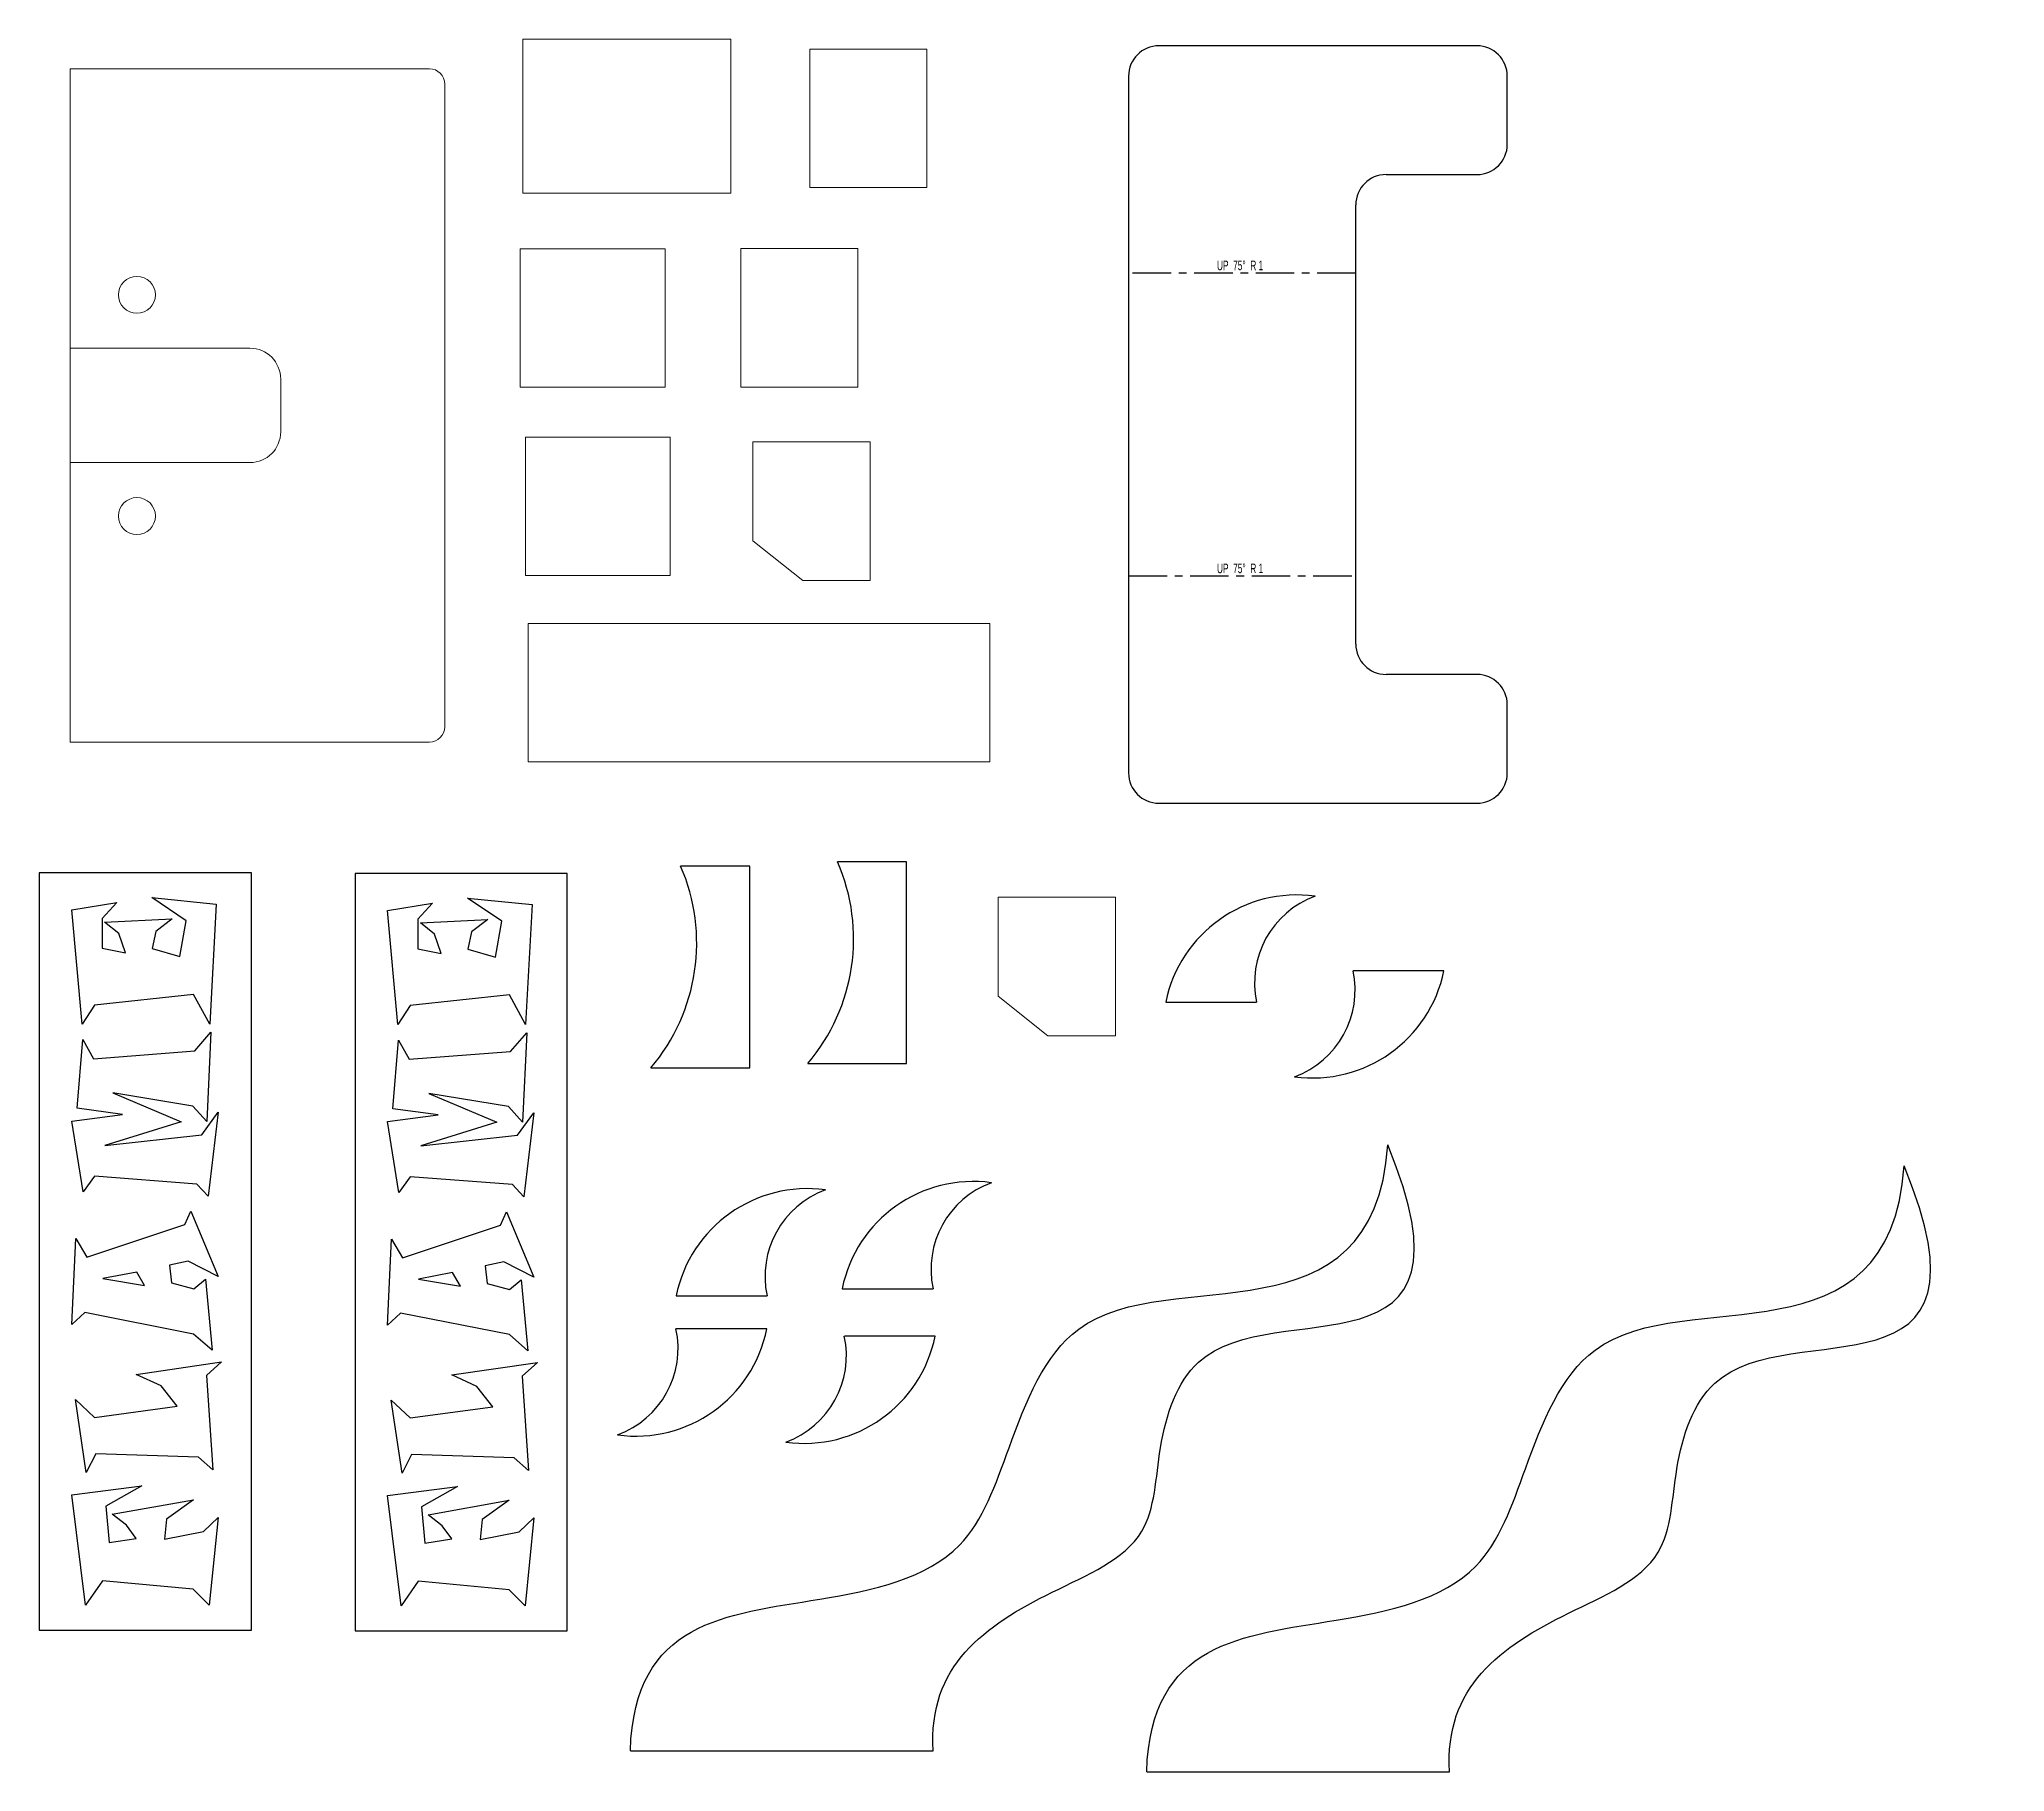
# Paper-space layout 'Shopbot 2' of a CAD drawing. Header units: millimetres. Extents: x 27 to 676, y 14 to 586.
import ezdxf

# ---------------------------------------------------------------- set-up
doc = ezdxf.new("R2010")
doc.units = ezdxf.units.MM
doc.linetypes.add('CENTERX2', pattern=[20.32, 12.7, -2.54, 2.54, -2.54])
doc.styles.add('SLDTEXTSTYLE1', font='TXT', dxfattribs={"width": 0.645833})

psp = doc.layouts.new('Shopbot 2')

# ---------------------------------------------------------------- linework, layer by layer
at = {"color": 7, "linetype": 'Continuous', "lineweight": 18}
for p, q in [((186.88, 585.8), (255.46, 585.8)), ((186.88, 585.8), (186.88, 535)), ((255.46, 585.8), (255.46, 535)), ((281.6, 582.57), (320.21, 582.57)), ((281.6, 582.57), (281.6, 536.85)), ((320.21, 582.57), (320.21, 536.85)), ((155.99, 576.08), (37.42, 576.08)), ((37.42, 576.08), (37.42, 353.83)), ((161.07, 358.91), (161.07, 571)), ((186.88, 535), (255.46, 535)), ((281.6, 536.85), (320.21, 536.85)), ((185.98, 516.66), (233.78, 516.66)), ((185.98, 516.66), (185.98, 470.94)), ((233.78, 516.66), (233.78, 470.94)), ((258.84, 516.75), (297.46, 516.75)), ((258.84, 516.75), (258.84, 471.03)), ((297.46, 516.75), (297.46, 471.03)), ((96.76, 483.83), (37.42, 483.83)), ((106.92, 456.24), (106.92, 473.67)), ((185.98, 470.94), (233.78, 470.94)), ((258.84, 471.03), (297.46, 471.03)), ((187.69, 454.49), (235.49, 454.49)), ((187.69, 454.49), (187.69, 408.77)), ((235.49, 454.49), (235.49, 408.77)), ((262.77, 452.89), (301.48, 452.89)), ((262.77, 452.89), (262.77, 420.25)), ((301.48, 452.89), (301.48, 407.17)), ((37.42, 446.08), (96.76, 446.08)), ((262.77, 420.25), (279.21, 407.17)), ((187.69, 408.77), (235.49, 408.77)), ((301.48, 407.17), (279.21, 407.17)), ((188.58, 392.98), (340.98, 392.98)), ((188.58, 392.98), (188.58, 347.26)), ((340.98, 392.98), (340.98, 347.26)), ((37.42, 353.83), (155.99, 353.83)), ((188.58, 347.26), (340.98, 347.26)), ((343.71, 302.63), (382.42, 302.63)), ((343.71, 302.63), (343.71, 269.99)), ((382.42, 302.63), (382.42, 256.91)), ((343.71, 269.99), (360.14, 256.91)), ((382.42, 256.91), (360.14, 256.91))]:
    psp.add_line(p, q, dxfattribs=at)
at = {"color": 7, "linetype": 'Continuous', "lineweight": 25}
for p, q in [((501.78, 583.65), (396.78, 583.65)), ((386.78, 573.65), (386.78, 343.65)), ((511.78, 551.15), (511.78, 573.65)), ((471.78, 541.15), (501.78, 541.15)), ((461.78, 386.15), (461.78, 531.15)), ((501.78, 376.15), (471.78, 376.15)), ((511.78, 343.65), (511.78, 366.15)), ((396.78, 333.65), (501.78, 333.65)), ((261.74, 312.88), (238.93, 312.88)), ((261.74, 246.33), (261.74, 312.88)), ((313.53, 314.28), (290.72, 314.28)), ((313.53, 247.73), (313.53, 314.28)), ((27.24, 310.67), (27.24, 60.67)), ((97.24, 310.67), (27.24, 310.67)), ((97.24, 60.67), (97.24, 310.67)), ((131.45, 310.48), (131.45, 60.48)), ((201.45, 310.48), (131.45, 310.48)), ((201.45, 60.48), (201.45, 310.48)), ((38.01, 298.47), (52.81, 300.86)), ((41.42, 260.75), (38.01, 298.47)), ((52.81, 300.86), (47.95, 295.61)), ((64.39, 302.53), (85.67, 300.36)), ((75.67, 294.88), (64.39, 302.53)), ((85.67, 300.36), (83.56, 260.75)), ((142.22, 298.29), (157.02, 300.68)), ((157.02, 300.68), (152.15, 295.43)), ((168.6, 302.34), (189.87, 300.17)), ((179.87, 294.69), (168.6, 302.34)), ((189.87, 300.17), (187.77, 260.57)), ((47.95, 295.61), (48, 285.8)), ((48.8, 294.4), (71.11, 295.47)), ((53.44, 290.61), (48.8, 294.4)), ((71.11, 295.47), (65.7, 291.36)), ((73.62, 283.07), (75.67, 294.88)), ((145.63, 260.57), (142.22, 298.29)), ((152.15, 295.43), (152.21, 285.61)), ((153.01, 294.21), (175.32, 295.28)), ((157.64, 290.43), (153.01, 294.21)), ((175.32, 295.28), (169.91, 291.17)), ((177.82, 282.89), (179.87, 294.69)), ((48, 285.8), (55.66, 284.23)), ((55.66, 284.23), (53.44, 290.61)), ((65.7, 291.36), (64.49, 285.66)), ((64.49, 285.66), (73.62, 283.07)), ((152.21, 285.61), (159.87, 284.05)), ((159.87, 284.05), (157.64, 290.43)), ((169.91, 291.17), (168.69, 285.47)), ((168.69, 285.47), (177.82, 282.89)), ((490.86, 278.37), (460.86, 278.37)), ((45.45, 267.02), (41.42, 260.75)), ((78.18, 270.56), (45.45, 267.02)), ((83.56, 260.75), (78.18, 270.56)), ((149.65, 266.84), (145.63, 260.57)), ((182.39, 270.38), (149.65, 266.84)), ((187.77, 260.57), (182.39, 270.38)), ((399.05, 267.96), (429.05, 267.96)), ((39.78, 232.94), (41.6, 255.68)), ((41.6, 255.68), (45.15, 249.31)), ((78.53, 251.93), (83.9, 258.09)), ((83.9, 258.09), (82.5, 228.59)), ((143.98, 232.75), (145.8, 255.49)), ((145.8, 255.49), (149.36, 249.13)), ((182.74, 251.75), (188.11, 257.91)), ((188.11, 257.91), (186.71, 228.41)), ((45.15, 249.31), (78.53, 251.93)), ((149.36, 249.13), (182.74, 251.75)), ((280.88, 247.73), (313.53, 247.73)), ((229.1, 246.33), (261.74, 246.33)), ((51.56, 238.06), (74.09, 228.53)), ((77.91, 233.68), (51.56, 238.06)), ((82.5, 228.59), (77.91, 233.68)), ((155.77, 237.88), (178.3, 228.34)), ((182.12, 233.49), (155.77, 237.88)), ((38.01, 228.74), (54.71, 230.95)), ((41.72, 205.37), (38.01, 228.74)), ((54.71, 230.95), (39.78, 232.94)), ((74.09, 228.53), (48.92, 220.72)), ((80.92, 224.23), (86.26, 231.67)), ((86.26, 231.67), (82.96, 203.97)), ((142.22, 228.55), (158.91, 230.76)), ((145.93, 205.18), (142.22, 228.55)), ((158.91, 230.76), (143.98, 232.75)), ((178.3, 228.34), (153.13, 220.54)), ((186.71, 228.41), (182.12, 233.49)), ((185.13, 224.04), (190.46, 231.49)), ((190.46, 231.49), (187.17, 203.78)), ((48.92, 220.72), (80.92, 224.23)), ((153.13, 220.54), (185.13, 224.04)), ((45.45, 210.56), (41.72, 205.37)), ((79.24, 207.95), (45.45, 210.56)), ((82.96, 203.97), (79.24, 207.95)), ((149.65, 210.37), (145.93, 205.18)), ((183.45, 207.76), (149.65, 210.37)), ((187.17, 203.78), (183.45, 207.76)), ((75.26, 194.54), (77.28, 198.95)), ((77.28, 198.95), (86.26, 177.44)), ((179.47, 194.35), (181.49, 198.77)), ((181.49, 198.77), (190.46, 177.25)), ((38.01, 161.57), (39.32, 189.96)), ((39.32, 189.96), (42.97, 183.76)), ((42.97, 183.76), (75.26, 194.54)), ((142.22, 161.39), (143.52, 189.77)), ((143.52, 189.77), (147.17, 183.57)), ((147.17, 183.57), (179.47, 194.35)), ((76.36, 182.5), (70.24, 181.18)), ((86.26, 177.44), (76.36, 182.5)), ((180.57, 182.31), (174.45, 181)), ((190.46, 177.25), (180.57, 182.31)), ((59.44, 178.91), (48.19, 176.74)), ((48.19, 176.74), (62.02, 174.48)), ((62.02, 174.48), (59.44, 178.91)), ((70.24, 181.18), (70.91, 175.35)), ((70.91, 175.35), (78.23, 173.37)), ((78.23, 173.37), (82.08, 176.56)), ((82.08, 176.56), (84.31, 153.06)), ((163.65, 178.72), (152.39, 176.56)), ((152.39, 176.56), (166.23, 174.29)), ((166.23, 174.29), (163.65, 178.72)), ((174.45, 181), (175.12, 175.16)), ((175.12, 175.16), (182.44, 173.18)), ((182.44, 173.18), (186.29, 176.37)), ((186.29, 176.37), (188.51, 152.87)), ((237.45, 171), (267.45, 171)), ((292.25, 173.38), (322.25, 173.38)), ((42.28, 165.51), (38.01, 161.57)), ((78.18, 158.45), (42.28, 165.51)), ((146.48, 165.32), (142.22, 161.39)), ((182.39, 158.26), (146.48, 165.32)), ((84.31, 153.06), (78.18, 158.45)), ((188.51, 152.87), (182.39, 158.26)), ((267.39, 160.14), (237.39, 160.14)), ((322.96, 157.76), (292.96, 157.76)), ((59.2, 145.11), (87.43, 149.22)), ((87.43, 149.22), (82.45, 144.74)), ((67.42, 141.33), (59.2, 145.11)), ((82.45, 144.74), (84.49, 113.58)), ((163.41, 144.92), (191.64, 149.04)), ((171.63, 141.14), (163.41, 144.92)), ((191.64, 149.04), (186.66, 144.55)), ((186.66, 144.55), (188.7, 113.4)), ((39.19, 136.78), (45.48, 130.92)), ((42.75, 112.75), (39.19, 136.78)), ((72.72, 134.62), (67.42, 141.33)), ((143.39, 136.59), (149.69, 130.73)), ((146.96, 112.56), (143.39, 136.59)), ((176.93, 134.43), (171.63, 141.14)), ((45.48, 130.92), (72.72, 134.62)), ((149.69, 130.73), (176.93, 134.43)), ((45.87, 118.89), (42.75, 112.75)), ((79.74, 117.78), (45.87, 118.89)), ((84.49, 113.58), (79.74, 117.78)), ((150.08, 118.7), (146.96, 112.56)), ((183.94, 117.6), (150.08, 118.7)), ((188.7, 113.4), (183.94, 117.6)), ((38.01, 105.33), (61.06, 108.32)), ((42.48, 68.9), (38.01, 105.33)), ((61.06, 108.32), (49.19, 101.57)), ((142.22, 105.15), (165.26, 108.14)), ((146.69, 68.72), (142.22, 105.15)), ((165.26, 108.14), (153.4, 101.38)), ((49.19, 101.57), (50.32, 89.6)), ((51.34, 98.98), (78.16, 103.74)), ((56.06, 95.36), (51.34, 98.98)), ((69.18, 97.36), (68.61, 90.75)), ((78.16, 103.74), (69.18, 97.36)), ((81.48, 93.29), (86.26, 97.93)), ((86.26, 97.93), (83.35, 68.9)), ((153.4, 101.38), (154.53, 89.41)), ((155.55, 98.8), (182.36, 103.56)), ((160.26, 95.17), (155.55, 98.8)), ((182.36, 103.56), (173.39, 97.17)), ((185.68, 93.1), (190.46, 97.74)), ((190.46, 97.74), (187.56, 68.72)), ((50.32, 89.6), (59.19, 91)), ((59.19, 91), (56.06, 95.36)), ((68.61, 90.75), (81.48, 93.29)), ((163.4, 90.82), (160.26, 95.17)), ((173.39, 97.17), (172.81, 90.57)), ((172.81, 90.57), (185.68, 93.1)), ((154.53, 89.41), (163.4, 90.82)), ((48.11, 77.02), (42.48, 68.9)), ((78.07, 74.18), (48.11, 77.02)), ((83.35, 68.9), (78.07, 74.18)), ((152.32, 76.83), (146.69, 68.72)), ((182.28, 73.99), (152.32, 76.83)), ((187.56, 68.72), (182.28, 73.99)), ((27.24, 60.67), (97.24, 60.67)), ((131.45, 60.48), (201.45, 60.48)), ((222.33, 20.9), (322.33, 20.9)), ((392.76, 13.98), (492.76, 13.98))]:
    psp.add_line(p, q, dxfattribs=at)
at = {"color": 7, "linetype": 'CENTERX2'}
for p, q in [((461.78, 508.65), (386.78, 508.65)), ((386.78, 408.65), (461.78, 408.65))]:
    psp.add_line(p, q, dxfattribs=at)
at = {"color": 7, "linetype": 'CENTERX2', "lineweight": 18}
psp.add_line((37.42, 446.08), (37.42, 483.83), dxfattribs=at)
at = {"color": 7, "linetype": 'Continuous', "lineweight": 18}
for centre in [(59.47, 501.46), (59.47, 428.44)]:
    psp.add_circle(centre, 6.1, dxfattribs=at)
at = {"color": 7, "linetype": 'Continuous', "lineweight": 25}
for centre, radius, start, end in [((396.78, 573.65), 10, 90, 180), ((501.78, 573.65), 10, 0, 90), ((501.78, 551.15), 10, 270, 0), ((471.78, 531.15), 10, 90, 180), ((471.78, 386.15), 10, 180, 270), ((501.78, 366.15), 10, 0, 90), ((396.78, 343.65), 10, 180, 270), ((501.78, 343.65), 10, 270, 0), ((180.73, 287.48), 63.5, 319.60902, 23.57818), ((232.52, 288.88), 63.5, 319.60902, 23.57818), ((442.36, 259.17), 44.2, 82.21665, 168.53014), ((458.76, 274.4), 30.4, 110.0332, 192.22401), ((447.55, 287.16), 44.2, 262.21665, 348.53014), ((431.15, 271.93), 30.4, 290.0332, 12.22401), ((335.56, 164.6), 44.2, 82.21665, 168.53014), ((351.96, 179.82), 30.4, 110.0332, 192.22401), ((280.77, 162.22), 44.2, 82.21665, 168.53014), ((297.17, 177.44), 30.4, 110.0332, 192.22401), ((224.08, 168.93), 44.2, 262.21665, 348.53014), ((207.68, 153.71), 30.4, 290.0332, 12.22401), ((279.64, 166.55), 44.2, 262.21665, 348.53014), ((263.24, 151.33), 30.4, 290.0332, 12.22401)]:
    psp.add_arc(centre, radius, start, end, dxfattribs=at)
at = {"color": 7, "linetype": 'Continuous', "lineweight": 18}
for centre, radius, start, end in [((155.99, 571), 5.08, 360, 90), ((96.76, 473.67), 10.16, 0, 90), ((96.76, 456.24), 10.16, 270, 0), ((155.99, 358.91), 5.08, 270, 0)]:
    psp.add_arc(centre, radius, start, end, dxfattribs=at)
at = {"color": 7, "linetype": 'Continuous', "lineweight": 25}
for points, knots in [([(222.33, 20.9), (223.62, 63.77), (270.72, 66.93), (333.2, 80.47), (348.06, 123.81), (375.21, 193.16), (467.73, 153.7), (472.33, 220.9)], [0, 0, 0, 0, 0.258214, 0.403782, 0.510036, 0.643754, 1, 1, 1, 1]), ([(322.33, 20.9), (320.44, 48.85), (349, 69.16), (395.42, 87.92), (395.82, 121.97), (415.66, 181.36), (505.53, 140.23), (472.33, 220.9)], [0, 0, 0, 0, 0.251772, 0.382046, 0.484861, 0.597251, 1, 1, 1, 1]), ([(392.76, 13.98), (394.06, 56.85), (441.16, 60), (503.63, 73.55), (518.49, 116.88), (545.64, 186.23), (638.16, 146.77), (642.76, 213.98)], [0, 0, 0, 0, 0.258214, 0.403782, 0.510036, 0.643754, 1, 1, 1, 1]), ([(492.76, 13.98), (490.87, 41.92), (519.43, 62.24), (565.85, 80.99), (566.25, 115.04), (586.09, 174.43), (675.96, 133.3), (642.76, 213.98)], [0, 0, 0, 0, 0.251772, 0.382046, 0.484861, 0.597251, 1, 1, 1, 1])]:
    psp.add_open_spline(points, degree=3, knots=knots, dxfattribs=at)

# ---------------------------------------------------------------- texts
at = {"color": 7, "linetype": 'Continuous', "lineweight": 0, "char_height": 3.175, "attachment_point": 2, "style": 'SLDTEXTSTYLE1'}
for insert in [(423.59, 512.76), (423.59, 412.76)]:
    psp.add_mtext('UP  75°  R 1', dxfattribs=dict(at, insert=insert))

doc.saveas('drawing.dxf')
